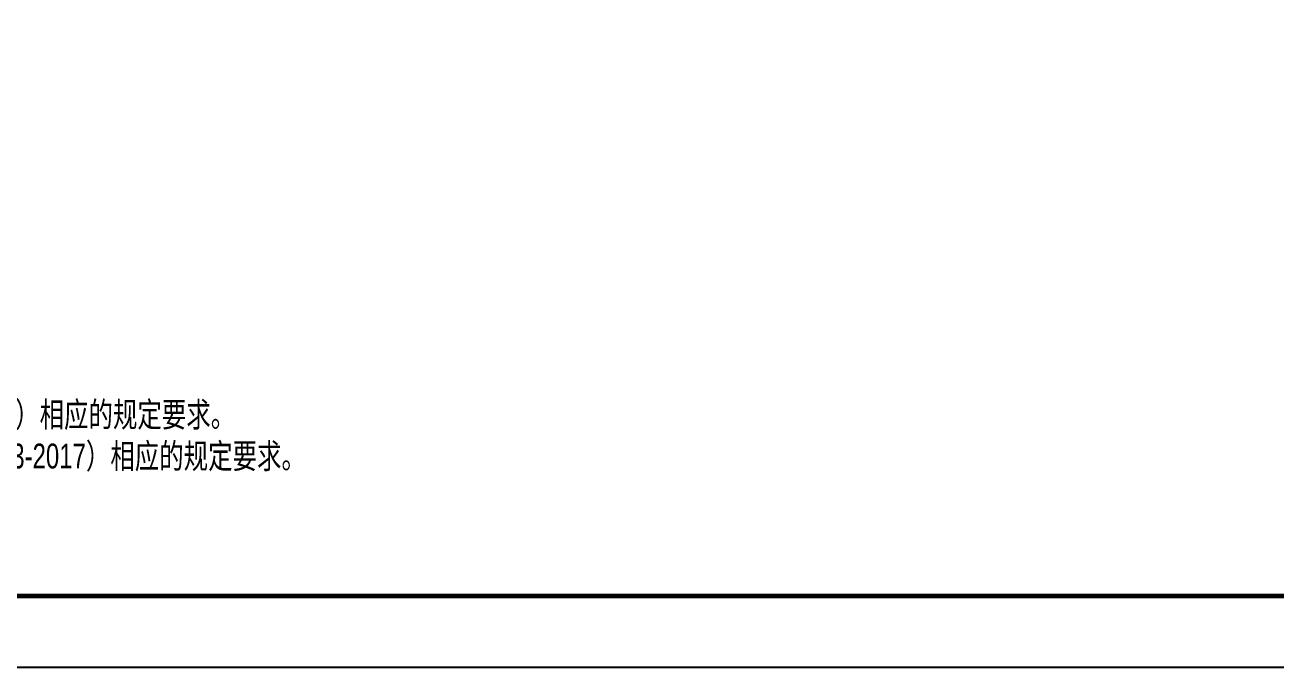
# Model space of a CAD drawing. Extents: x 104235 to 112395, y 52637 to 53451.
# Drawn here: x 110921.4 to 111097.1, y 53030.8 to 53121.1 of the extents above; entities that cross this region are included whole.
import ezdxf

# ---------------------------------------------------------------- set-up
doc = ezdxf.new("R2010")
doc.units = 0
doc.header["$LTSCALE"] = 1000
doc.layers.add('0-1', color=40, linetype='Continuous')
doc.layers.add('图框', color=7, linetype='Continuous')
doc.layers.add('07-文字', color=7, linetype='Continuous', lineweight=0)
doc.layers.add('图框粗线', color=7, linetype='Continuous', lineweight=60)
doc.styles.add('3.0号字-阿文', font='win7仿宋_GB2312.ttf', dxfattribs={"width": 0.72})

# ---------------------------------------------------------------- blocks, each defined once
blk = doc.blocks.new('3')
at = {"layer": '图框'}
blk.add_line((103034.62, 52609.13), (103628.62, 52609.13), dxfattribs=at)
at = {"layer": '图框粗线'}
blk.add_line((103059.62, 52619.13), (103618.62, 52619.13), dxfattribs=at)

msp = doc.modelspace()

# ---------------------------------------------------------------- block references
at = {"layer": '0-1'}
msp.add_blockref('3', (7578.78, 421.71, 283284.03), dxfattribs=at)

# ---------------------------------------------------------------- texts
at = {"layer": '07-文字', "insert": (110645.8, 53120.6, 283284.03), "char_height": 3.5, "width": 378.1595, "attachment_point": 1, "style": '3.0号字-阿文'}
msp.add_mtext('\\A1;说明：\\P1.本图尺寸单位以cm计。\\P2.医圣祠文化园一期园区河道内共布设3座码头，尺寸均为3m×10m。\\P3.每座码头设置2个钢管桩固定防护防止水平漂移，钢管桩设计详见“{\\A0;LS-20”}图。\\P4.每座用PE浮箱18个，浮箱规格尺寸及技术参数详见“{\\A0;LS-19”图}。\\P5.橡胶连接块采用氯丁橡胶，{\\A0;\\W0.7;\\C7;邵氏强度为80±5，拉伸强度不小于5MPa，拉断伸长率不小于200%}。\\P6.橡胶防撞条采用氯丁橡胶，{\\A0;\\W0.7;\\C7;邵氏强度为90±5，拉伸强度不小于8MPa，拉断伸长率不小于200%}。\\P7.铝合金型材韦氏硬度（HW）不小于14.5，抗拉强度不小于260{\\A0;\\W0.7;\\C7;MPa}，非比例延伸强度不小于240{\\A0;\\W0.7;\\C7;MPa}，延伸率不小于7%。\\P  铝合金型材外观、化学成分、壁厚及尺寸等物理技术指标须满足《一般工业用铝及铝合金挤压型材》（GB/T6892-2015）相应的规定要求。\\P8.焊缝要求光滑平整、表面不得有未焊透、平渣、气孔、裂纹等缺陷，焊缝质量须满足《焊接接头拉伸试验方法》（GB/T2651-2008）和《焊接接头冲击试验方法》（GB/T2650-2008）相应的规定要求。\\P9.浮桥木塑板规格145mm{\\A0;×23}mm，红木色，吸水尺寸变化率、耐冷热循环、高低温反复尺寸变化等须满足《木塑地板》（GB/T24508-2009）和《挤出成型木塑复合板材》（LY/T1613-2017）相应的规定要求。\\P10.每个泊位设置3个系缆桩，根据不同船舶型号系船要求在浮桥主梁相应位置现场安装。', dxfattribs=at)

doc.saveas('drawing.dxf')
